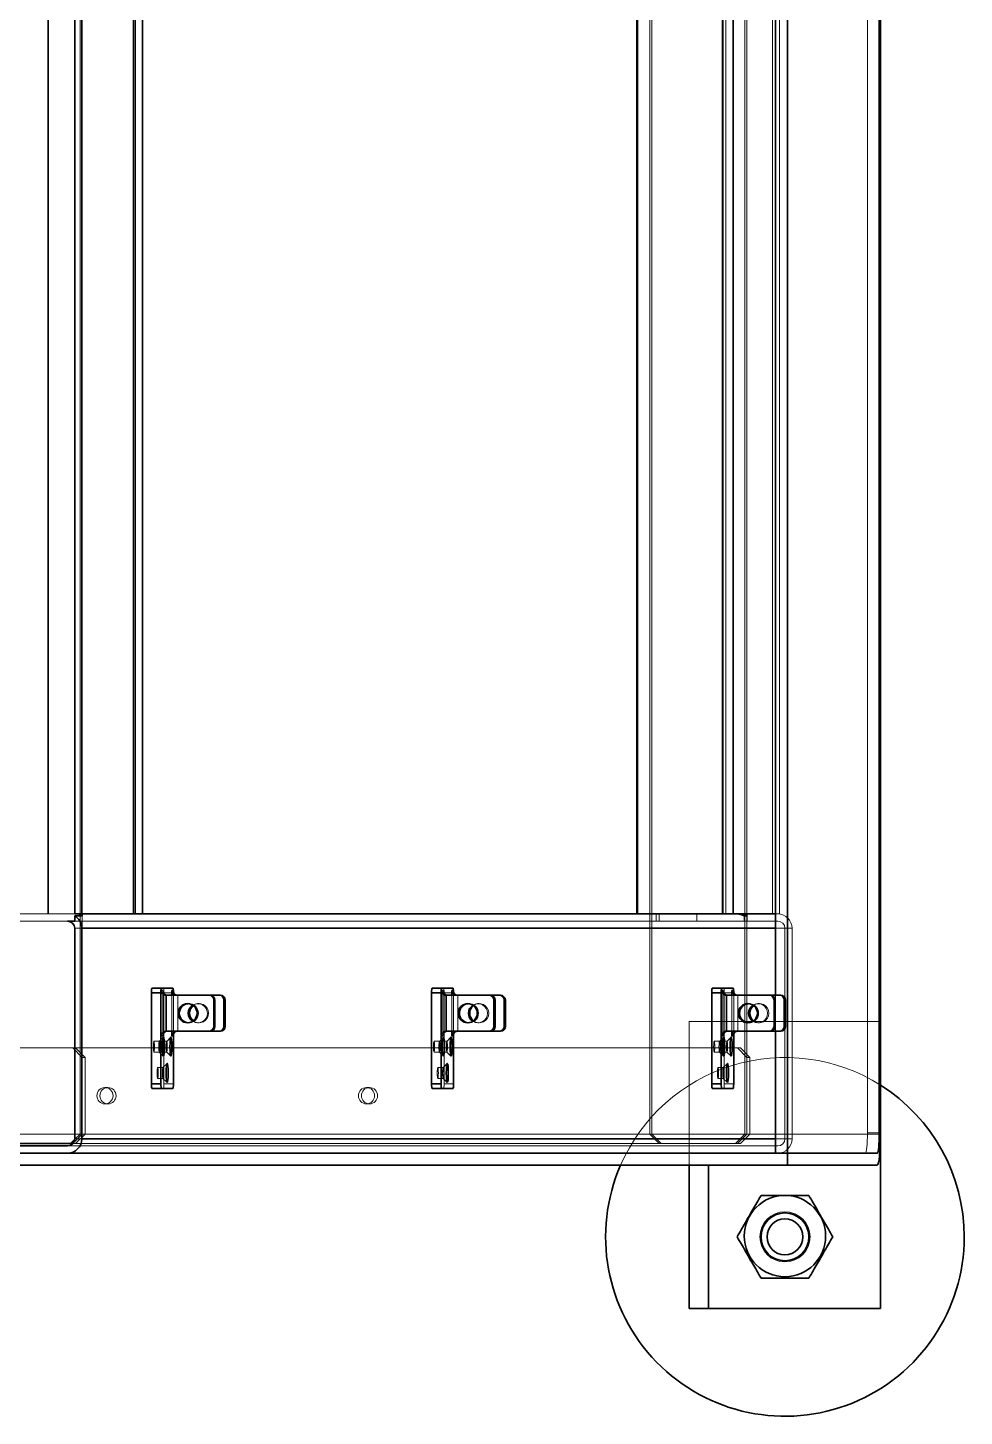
# Model space of a CAD drawing. Header units: millimetres. Extents: x 6115 to 12360, y 7255 to 12668.
# Drawn here: x 9788 to 10180, y 11507 to 12087 of the extents above; entities that cross this region are included whole.
import ezdxf

# ---------------------------------------------------------------- set-up
doc = ezdxf.new("R2010")
doc.units = ezdxf.units.MM
doc.layers.add('外形線', color=7, linetype='Continuous', lineweight=50)

msp = doc.modelspace()

# ---------------------------------------------------------------- linework, layer by layer
at = {"layer": '外形線', "linetype": 'Continuous', "lineweight": 35}
for p, q in [((10100.92, 11682.53), (10100.92, 12557.53)), ((10105.89, 12557.53), (10105.89, 11616.53)), ((10144.35, 11624.53), (10144.35, 12549.53)), ((10144.35, 12549.03), (10144.35, 11625.03)), ((10144.88, 12549.53), (10144.88, 11624.53)), ((9807.8, 11716.53), (9807.8, 12457.53)), ((9810.79, 11716.53), (9810.79, 12457.53)), ((9836.19, 11716.53), (9836.19, 12457.53)), ((9836.21, 11716.53), (9836.21, 12457.53)), ((10042.99, 12457.53), (10042.99, 11716.53)), ((10078.79, 12457.53), (10078.79, 11716.53)), ((10083.19, 12457.53), (10083.19, 11716.53)), ((9807.8, 11716.53), (9810.79, 11716.53)), ((9807.8, 11713.53), (9807.8, 11715.73)), ((9807.8, 11715.73), (9810.94, 11715.73)), ((9810.1, 11716.53), (9810.1, 11715.73)), ((9810.79, 11716.53), (9836.19, 11716.53)), ((9810.94, 11715.73), (9810.94, 11716.53)), ((9836.21, 11716.53), (9836.19, 11716.53)), ((10076.8, 11716.53), (9836.21, 11716.53)), ((10076.8, 11716.53), (10078.79, 11716.53)), ((10083.19, 11716.53), (10078.79, 11716.53)), ((10083.19, 11716.53), (10100.92, 11716.53)), ((10087.83, 11715.73), (10089.09, 11715.73)), ((10088.15, 11716.53), (10088.15, 11715.73)), ((10088.98, 11715.73), (10088.98, 11716.53)), ((9804.82, 11713.53), (9807.8, 11713.53)), ((9807.8, 11710.53), (9807.8, 11622.53)), ((9810.79, 11710.53), (10100.92, 11710.53)), ((9810.79, 11622.53), (9810.79, 11710.53)), ((9844.08, 11685.53), (9840.11, 11685.53)), ((9844.08, 11685.53), (9848.89, 11685.53)), ((9961.26, 11685.53), (9957.28, 11685.53)), ((9961.26, 11685.53), (9966.07, 11685.53)), ((10078.44, 11685.53), (10074.46, 11685.53)), ((10078.44, 11685.53), (10083.24, 11685.53)), ((9839.9, 11683.53), (9843.87, 11683.53)), ((9839.9, 11683.53), (9839.9, 11645.53)), ((9843.87, 11665.53), (9843.87, 11683.53)), ((9844.61, 11684.53), (9843.9, 11684.53)), ((9846.07, 11682.53), (9863.97, 11682.53)), ((9846.07, 11667.53), (9846.07, 11682.53)), ((9848.37, 11682.53), (9848.37, 11684.53)), ((9849.07, 11684.53), (9848.37, 11684.53)), ((9864.5, 11682.53), (9863.97, 11682.53)), ((9864.5, 11682.53), (9868.26, 11682.53)), ((9865.96, 11680.53), (9865.96, 11669.53)), ((9865.96, 11680.53), (9866.49, 11680.53)), ((9866.49, 11669.53), (9866.49, 11680.53)), ((9868.78, 11682.53), (9868.26, 11682.53)), ((9870.25, 11680.53), (9870.25, 11669.53)), ((9870.25, 11680.53), (9870.77, 11680.53)), ((9870.77, 11669.53), (9870.77, 11680.53)), ((9957.07, 11683.53), (9961.05, 11683.53)), ((9957.07, 11683.53), (9957.07, 11645.53)), ((9961.05, 11665.53), (9961.05, 11683.53)), ((9961.78, 11684.53), (9961.08, 11684.53)), ((9963.25, 11682.53), (9981.15, 11682.53)), ((9963.25, 11667.53), (9963.25, 11682.53)), ((9965.55, 11682.53), (9965.55, 11684.53)), ((9966.25, 11684.53), (9965.55, 11684.53)), ((9981.67, 11682.53), (9981.15, 11682.53)), ((9981.67, 11682.53), (9985.44, 11682.53)), ((9983.14, 11680.53), (9983.14, 11669.53)), ((9983.14, 11680.53), (9983.66, 11680.53)), ((9983.66, 11669.53), (9983.66, 11680.53)), ((9985.96, 11682.53), (9985.44, 11682.53)), ((9987.43, 11680.53), (9987.43, 11669.53)), ((9987.43, 11680.53), (9987.95, 11680.53)), ((9987.95, 11669.53), (9987.95, 11680.53)), ((10074.25, 11683.53), (10078.23, 11683.53)), ((10074.25, 11683.53), (10074.25, 11645.53)), ((10078.23, 11665.53), (10078.23, 11683.53)), ((10078.96, 11684.53), (10078.26, 11684.53)), ((10080.43, 11682.53), (10098.33, 11682.53)), ((10080.43, 11667.53), (10080.43, 11682.53)), ((10082.72, 11682.53), (10082.72, 11684.53)), ((10083.43, 11684.53), (10082.72, 11684.53)), ((10098.85, 11682.53), (10098.33, 11682.53)), ((10098.85, 11682.53), (10102.61, 11682.53)), ((10100.32, 11680.53), (10100.32, 11669.53)), ((10100.32, 11680.53), (10100.84, 11680.53)), ((10100.84, 11669.53), (10100.84, 11680.53)), ((10103.14, 11682.53), (10102.61, 11682.53)), ((10104.6, 11680.53), (10104.6, 11669.53)), ((10104.6, 11680.53), (10105.12, 11680.53)), ((10105.12, 11669.53), (10105.12, 11680.53)), ((9866.49, 11669.53), (9865.96, 11669.53)), ((9870.77, 11669.53), (9870.25, 11669.53)), ((9983.66, 11669.53), (9983.14, 11669.53)), ((9987.95, 11669.53), (9987.43, 11669.53)), ((10100.84, 11669.53), (10100.32, 11669.53)), ((10105.12, 11669.53), (10104.6, 11669.53)), ((10144.88, 11551.53), (10144.88, 11671.53)), ((9843.87, 11665.53), (9844.61, 11665.53)), ((9843.87, 11645.53), (9843.87, 11665.53)), ((9863.97, 11667.53), (9846.07, 11667.53)), ((9848.37, 11665.53), (9848.37, 11667.53)), ((9848.37, 11665.53), (9849.1, 11665.53)), ((9849.1, 11665.95), (9849.1, 11665.53)), ((9849.1, 11665.53), (9849.1, 11645.53)), ((9863.97, 11667.53), (9864.5, 11667.53)), ((9868.26, 11667.53), (9864.5, 11667.53)), ((9868.26, 11667.53), (9868.78, 11667.53)), ((9961.05, 11665.53), (9961.78, 11665.53)), ((9961.05, 11645.53), (9961.05, 11665.53)), ((9981.15, 11667.53), (9963.25, 11667.53)), ((9965.55, 11665.53), (9965.55, 11667.53)), ((9965.55, 11665.53), (9966.28, 11665.53)), ((9966.28, 11665.95), (9966.28, 11665.53)), ((9966.28, 11665.53), (9966.28, 11645.53)), ((9981.15, 11667.53), (9981.67, 11667.53)), ((9985.44, 11667.53), (9981.67, 11667.53)), ((9985.44, 11667.53), (9985.96, 11667.53)), ((10078.23, 11665.53), (10078.96, 11665.53)), ((10078.23, 11645.53), (10078.23, 11665.53)), ((10098.33, 11667.53), (10080.43, 11667.53)), ((10082.72, 11665.53), (10082.72, 11667.53)), ((10082.72, 11665.53), (10083.45, 11665.53)), ((10083.45, 11665.95), (10083.45, 11665.53)), ((10083.45, 11665.53), (10083.45, 11645.53)), ((10098.33, 11667.53), (10098.85, 11667.53)), ((10102.61, 11667.53), (10098.85, 11667.53)), ((10100.92, 11616.53), (10100.92, 11667.53)), ((10102.61, 11667.53), (10103.14, 11667.53)), ((9843.87, 11645.53), (9839.9, 11645.53)), ((9961.05, 11645.53), (9957.07, 11645.53)), ((10078.23, 11645.53), (10074.25, 11645.53)), ((9840.11, 11643.53), (9844.08, 11643.53)), ((9848.89, 11643.53), (9844.08, 11643.53)), ((9957.28, 11643.53), (9961.26, 11643.53)), ((9966.07, 11643.53), (9961.26, 11643.53)), ((10074.46, 11643.53), (10078.44, 11643.53)), ((10083.24, 11643.53), (10078.44, 11643.53)), ((9807.78, 11622.2), (9806.12, 11620.53)), ((10100.92, 11622.53), (9810.79, 11622.53)), ((10144.35, 11624.53), (10144.35, 11624.53)), ((9804.82, 11619.53), (9468.47, 11619.53)), ((9473.64, 11616.53), (9804.82, 11616.53)), ((9806.12, 11620.53), (9774.3, 11620.53)), ((9804.82, 11616.53), (10086, 11616.53)), ((9806.12, 11620.53), (9806.96, 11620.53)), ((9807.31, 11620.89), (9806.96, 11620.53)), ((9806.96, 11620.53), (9807.31, 11620.89)), ((9806.96, 11620.53), (9807.04, 11620.53)), ((10086, 11616.53), (10100.92, 11616.53)), ((10104.62, 11616.53), (10100.92, 11616.53)), ((10104.62, 11616.53), (10105.89, 11616.53)), ((10143.47, 11616.53), (10105.89, 11616.53)), ((10105.89, 11611.53), (10105.89, 11616.53)), ((10105.89, 11616.53), (10143.51, 11616.53)), ((10105.89, 11611.53), (9772.35, 11611.53)), ((10064.88, 11611.53), (10064.88, 11551.53)), ((10072.88, 11551.53), (10072.88, 11611.53)), ((10143.51, 11611.53), (10105.89, 11611.53)), ((10064.88, 11551.53), (10072.88, 11551.53)), ((10072.88, 11551.53), (10144.88, 11551.53))]:
    msp.add_line(p, q, dxfattribs=at).dxf.unprotected_set("ltscale", 0)
at = {"layer": '外形線', "linetype": 'Continuous', "lineweight": 18}
for p, q in [((10048.37, 11624.53), (10048.37, 12551.53)), ((10049.2, 12551.53), (10049.2, 11624.53)), ((10139.38, 11625.03), (10139.38, 12549.03)), ((9796.51, 11716.53), (9796.51, 12457.53)), ((9796.82, 11716.53), (9796.82, 12457.53)), ((9810.1, 12457.53), (9810.1, 11716.53)), ((9810.94, 11716.53), (9810.94, 12457.53)), ((9832.31, 11716.53), (9832.31, 12457.53)), ((9832.63, 11716.53), (9832.63, 12457.53)), ((9833.2, 11716.53), (9833.2, 12457.53)), ((9833.21, 11716.53), (9833.21, 12457.53)), ((10043.3, 12457.53), (10043.3, 11716.53)), ((10079.1, 12457.53), (10079.1, 11716.53)), ((10080.2, 12457.53), (10080.2, 11716.53)), ((10088.15, 12457.53), (10088.15, 11716.53)), ((10088.98, 11716.53), (10088.98, 12457.53)), ((10099.65, 12457.53), (10099.65, 11716.53)), ((10102.63, 12457.53), (10102.63, 11716.53)), ((9807.8, 11716.53), (9774.14, 11716.53)), ((9810.1, 11715.73), (9810.1, 11624.53)), ((9810.94, 11715.73), (9810.94, 11713.53)), ((9810.94, 11624.53), (9810.94, 11715.73)), ((10051.04, 11713.53), (10051.04, 11716.53)), ((10052.29, 11716.53), (10052.29, 11713.53)), ((10068.07, 11713.53), (10068.07, 11716.53)), ((10087.83, 11715.73), (10087.83, 11713.53)), ((10088.15, 11715.73), (10088.15, 11624.53)), ((10088.98, 11624.53), (10088.98, 11715.73)), ((10089.09, 11715.73), (10089.09, 11713.53)), ((10100.92, 11716.53), (10102.63, 11716.53)), ((9774.14, 11713.53), (9804.82, 11713.53)), ((9810.94, 11713.53), (9807.8, 11713.53)), ((9810.79, 11710.53), (9807.8, 11710.53)), ((9810.94, 11713.53), (10084.85, 11713.53)), ((10087.83, 11713.53), (10084.85, 11713.53)), ((10089.09, 11713.53), (10087.83, 11713.53)), ((10089.09, 11713.53), (10101.89, 11713.53)), ((10100.92, 11710.53), (10107.86, 11710.53)), ((10104.87, 11622.53), (10104.87, 11710.53)), ((10107.86, 11710.53), (10107.86, 11622.53)), ((9844.61, 11684.53), (9844.61, 11665.53)), ((9849.1, 11683.53), (9845.12, 11683.53)), ((9845.12, 11645.53), (9845.12, 11683.53)), ((9848.37, 11667.53), (9848.37, 11682.53)), ((9849.09, 11684.32), (9849.09, 11665.74)), ((9849.1, 11683.53), (9849.1, 11665.95)), ((9850.88, 11682.53), (9850.88, 11667.53)), ((9961.78, 11684.53), (9961.78, 11665.53)), ((9966.28, 11683.53), (9962.3, 11683.53)), ((9962.3, 11645.53), (9962.3, 11683.53)), ((9965.55, 11667.53), (9965.55, 11682.53)), ((9966.27, 11684.32), (9966.27, 11665.74)), ((9966.28, 11683.53), (9966.28, 11665.95)), ((9968.06, 11682.53), (9968.06, 11667.53)), ((10078.96, 11684.53), (10078.96, 11665.53)), ((10083.45, 11683.53), (10079.48, 11683.53)), ((10079.48, 11645.53), (10079.48, 11683.53)), ((10082.72, 11667.53), (10082.72, 11682.53)), ((10083.44, 11684.32), (10083.44, 11665.74)), ((10083.45, 11683.53), (10083.45, 11665.95)), ((10085.23, 11682.53), (10085.23, 11667.53)), ((10100.92, 11667.53), (10100.92, 11682.53)), ((9855.02, 11679.03), (9855.55, 11679.03)), ((9859.31, 11679.03), (9859.83, 11679.03)), ((9972.2, 11679.03), (9972.72, 11679.03)), ((9976.49, 11679.03), (9977.01, 11679.03)), ((10089.38, 11679.03), (10089.9, 11679.03)), ((10093.66, 11679.03), (10094.18, 11679.03)), ((9855.02, 11671.03), (9855.55, 11671.03)), ((9859.31, 11671.03), (9859.83, 11671.03)), ((9972.2, 11671.03), (9972.72, 11671.03)), ((9976.49, 11671.03), (9977.01, 11671.03)), ((10144.88, 11671.53), (10064.88, 11671.53)), ((10064.88, 11611.53), (10064.88, 11671.53)), ((10089.38, 11671.03), (10089.9, 11671.03)), ((10093.66, 11671.03), (10094.18, 11671.03)), ((9840.94, 11663.28), (9843.18, 11663.28)), ((9843.15, 11663.27), (9844.88, 11665.01)), ((9844.08, 11663.28), (9846.32, 11663.28)), ((9846.29, 11663.27), (9848.01, 11665.01)), ((9958.12, 11663.28), (9960.36, 11663.28)), ((9960.33, 11663.27), (9962.05, 11665.01)), ((9961.25, 11663.28), (9963.49, 11663.28)), ((9963.47, 11663.27), (9965.19, 11665.01)), ((10075.29, 11663.28), (10077.53, 11663.28)), ((10077.51, 11663.27), (10079.23, 11665.01)), ((10078.43, 11663.28), (10080.67, 11663.28)), ((10080.64, 11663.27), (10082.36, 11665.01)), ((9770.32, 11660.53), (9806.96, 11660.53)), ((9808.21, 11660.53), (9806.96, 11660.53)), ((9806.96, 11660.53), (9810.94, 11656.53)), ((9812.19, 11656.53), (9808.21, 11660.53)), ((9808.21, 11660.53), (10085.01, 11660.53)), ((9810.94, 11656.53), (9810.94, 11624.53)), ((9810.94, 11656.53), (9812.19, 11656.53)), ((9812.19, 11624.53), (9812.19, 11656.53)), ((9840.94, 11658.78), (9843.18, 11658.78)), ((9843.15, 11658.8), (9844.88, 11657.06)), ((9844.08, 11658.78), (9846.32, 11658.78)), ((9846.29, 11658.8), (9848.01, 11657.06)), ((9958.12, 11658.78), (9960.36, 11658.78)), ((9960.33, 11658.8), (9962.05, 11657.06)), ((9961.25, 11658.78), (9963.49, 11658.78)), ((9963.47, 11658.8), (9965.19, 11657.06)), ((10075.29, 11658.78), (10077.53, 11658.78)), ((10077.51, 11658.8), (10079.23, 11657.06)), ((10078.43, 11658.78), (10080.67, 11658.78)), ((10080.64, 11658.8), (10082.36, 11657.06)), ((10085.01, 11660.53), (10088.98, 11656.53)), ((10086.26, 11660.53), (10085.01, 11660.53)), ((10090.24, 11656.53), (10086.26, 11660.53)), ((10088.98, 11656.53), (10088.98, 11624.53)), ((10088.98, 11656.53), (10090.24, 11656.53)), ((10090.24, 11624.53), (10090.24, 11656.53)), ((9842.51, 11652.28), (9844.75, 11652.28)), ((9844.72, 11652.27), (9846.44, 11654.01)), ((9959.69, 11652.28), (9961.92, 11652.28)), ((9961.9, 11652.27), (9963.62, 11654.01)), ((10076.86, 11652.28), (10079.1, 11652.28)), ((10079.08, 11652.27), (10080.8, 11654.01)), ((9842.51, 11647.78), (9844.75, 11647.78)), ((9844.72, 11647.8), (9846.44, 11646.06)), ((9845.12, 11645.53), (9849.1, 11645.53)), ((9959.69, 11647.78), (9961.92, 11647.78)), ((9961.9, 11647.8), (9963.62, 11646.06)), ((9962.3, 11645.53), (9966.28, 11645.53)), ((10076.86, 11647.78), (10079.1, 11647.78)), ((10079.08, 11647.8), (10080.8, 11646.06)), ((10079.48, 11645.53), (10083.45, 11645.53)), ((9821.72, 11643.93), (9820.46, 11643.93)), ((9931.11, 11643.93), (9929.86, 11643.93)), ((9821.72, 11637.13), (9820.46, 11637.13)), ((9931.11, 11637.13), (9929.86, 11637.13)), ((9771.16, 11624.53), (9810.1, 11624.53)), ((9810.94, 11624.53), (9807.31, 11620.89)), ((9807.31, 11620.89), (9810.94, 11624.53)), ((9810.1, 11624.53), (9807.78, 11622.2)), ((9807.8, 11622.53), (9810.79, 11622.53)), ((9808.21, 11620.53), (9812.19, 11624.53)), ((9810.94, 11624.53), (9810.1, 11624.53)), ((9812.19, 11624.53), (9810.94, 11624.53)), ((9812.19, 11624.53), (10048.37, 11624.53)), ((10048.37, 11624.53), (10049.2, 11624.53)), ((10052.34, 11620.53), (10048.37, 11624.53)), ((10049.2, 11624.53), (10088.15, 11624.53)), ((10049.2, 11624.53), (10053.18, 11620.53)), ((10088.15, 11624.53), (10084.17, 11620.53)), ((10085.01, 11620.53), (10088.98, 11624.53)), ((10088.98, 11624.53), (10085.01, 11620.53)), ((10086.26, 11620.53), (10090.24, 11624.53)), ((10088.98, 11624.53), (10088.15, 11624.53)), ((10090.24, 11624.53), (10088.98, 11624.53)), ((10090.24, 11624.53), (10144.35, 11624.53)), ((10107.86, 11622.53), (10100.92, 11622.53)), ((10139.38, 11625.03), (10144.35, 11625.03)), ((10144.88, 11624.53), (10144.35, 11624.53)), ((10101.89, 11619.53), (9804.82, 11619.53)), ((9807.04, 11620.53), (9808.21, 11620.53)), ((10052.34, 11620.53), (9808.21, 11620.53)), ((10084.17, 11620.53), (10052.34, 11620.53)), ((10084.17, 11620.53), (10085.01, 11620.53)), ((10085.01, 11620.53), (10086.26, 11620.53))]:
    msp.add_line(p, q, dxfattribs=at).dxf.unprotected_set("ltscale", 0)
at = {"layer": '外形線', "linetype": 'Continuous', "lineweight": 35}
for points in [[(9843.87, 11683.53), (9843.87, 11683.57), (9843.87, 11683.6), (9843.87, 11683.64), (9843.88, 11683.67), (9843.88, 11683.71), (9843.88, 11683.74), (9843.88, 11683.77), (9843.88, 11683.81), (9843.88, 11683.84), (9843.88, 11683.88), (9843.88, 11683.91), (9843.88, 11683.95), (9843.88, 11683.98), (9843.88, 11684.02), (9843.88, 11684.05), (9843.88, 11684.09), (9843.89, 11684.12), (9843.89, 11684.16), (9843.89, 11684.19), (9843.89, 11684.22), (9843.89, 11684.26), (9843.9, 11684.29), (9843.9, 11684.32), (9843.9, 11684.36)], [(9843.9, 11684.36), (9843.9, 11684.36), (9843.9, 11684.37), (9843.9, 11684.38), (9843.9, 11684.39), (9843.9, 11684.39), (9843.9, 11684.4), (9843.9, 11684.41), (9843.9, 11684.42), (9843.9, 11684.42), (9843.9, 11684.43), (9843.9, 11684.44), (9843.9, 11684.45), (9843.9, 11684.45), (9843.9, 11684.46), (9843.9, 11684.47), (9843.9, 11684.48), (9843.9, 11684.48), (9843.9, 11684.49), (9843.9, 11684.5), (9843.9, 11684.51), (9843.9, 11684.51), (9843.9, 11684.52), (9843.9, 11684.53), (9843.9, 11684.53)], [(9846.07, 11682.53), (9845.93, 11682.54), (9845.78, 11682.55), (9845.64, 11682.58), (9845.49, 11682.62), (9845.36, 11682.66), (9845.23, 11682.72), (9845.1, 11682.78), (9844.98, 11682.84), (9844.86, 11682.91), (9844.76, 11682.99), (9844.66, 11683.07), (9844.56, 11683.16), (9844.47, 11683.25), (9844.39, 11683.34), (9844.32, 11683.44), (9844.25, 11683.53), (9844.18, 11683.63), (9844.12, 11683.73), (9844.07, 11683.83), (9844.03, 11683.94), (9843.99, 11684.04), (9843.95, 11684.15), (9843.92, 11684.25), (9843.9, 11684.36)], [(9849.07, 11684.53), (9849.07, 11684.53), (9849.07, 11684.52), (9849.07, 11684.51), (9849.07, 11684.51), (9849.08, 11684.5), (9849.08, 11684.49), (9849.08, 11684.48), (9849.08, 11684.48), (9849.08, 11684.47), (9849.08, 11684.46), (9849.08, 11684.45), (9849.08, 11684.45), (9849.08, 11684.44), (9849.08, 11684.43), (9849.08, 11684.42), (9849.08, 11684.42), (9849.08, 11684.41), (9849.08, 11684.4), (9849.09, 11684.39), (9849.09, 11684.39), (9849.09, 11684.38), (9849.09, 11684.37), (9849.09, 11684.36), (9849.09, 11684.36)], [(9850.88, 11682.53), (9850.74, 11682.54), (9850.59, 11682.55), (9850.45, 11682.58), (9850.32, 11682.62), (9850.19, 11682.66), (9850.07, 11682.72), (9849.96, 11682.78), (9849.85, 11682.84), (9849.75, 11682.91), (9849.66, 11682.99), (9849.58, 11683.07), (9849.5, 11683.16), (9849.43, 11683.25), (9849.37, 11683.34), (9849.31, 11683.44), (9849.26, 11683.53), (9849.22, 11683.63), (9849.18, 11683.73), (9849.15, 11683.83), (9849.13, 11683.94), (9849.11, 11684.04), (9849.1, 11684.15), (9849.09, 11684.25), (9849.09, 11684.36)], [(9849.09, 11684.36), (9849.09, 11684.35), (9849.09, 11684.35), (9849.09, 11684.34), (9849.09, 11684.34), (9849.09, 11684.33), (9849.09, 11684.33), (9849.09, 11684.32), (9849.09, 11684.32), (9849.09, 11684.32), (9849.09, 11684.31), (9849.09, 11684.31), (9849.09, 11684.3), (9849.09, 11684.3), (9849.09, 11684.29), (9849.09, 11684.29), (9849.09, 11684.28), (9849.09, 11684.28), (9849.09, 11684.28), (9849.09, 11684.27), (9849.09, 11684.27), (9849.09, 11684.26), (9849.09, 11684.26), (9849.09, 11684.25), (9849.09, 11684.25)], [(9961.05, 11683.53), (9961.05, 11683.57), (9961.05, 11683.6), (9961.05, 11683.64), (9961.05, 11683.67), (9961.05, 11683.71), (9961.05, 11683.74), (9961.05, 11683.77), (9961.05, 11683.81), (9961.05, 11683.84), (9961.05, 11683.88), (9961.05, 11683.91), (9961.06, 11683.95), (9961.06, 11683.98), (9961.06, 11684.02), (9961.06, 11684.05), (9961.06, 11684.09), (9961.06, 11684.12), (9961.06, 11684.16), (9961.07, 11684.19), (9961.07, 11684.22), (9961.07, 11684.26), (9961.07, 11684.29), (9961.07, 11684.32), (9961.08, 11684.36)], [(9961.08, 11684.36), (9961.08, 11684.36), (9961.08, 11684.37), (9961.08, 11684.38), (9961.08, 11684.39), (9961.08, 11684.39), (9961.08, 11684.4), (9961.08, 11684.41), (9961.08, 11684.42), (9961.08, 11684.42), (9961.08, 11684.43), (9961.08, 11684.44), (9961.08, 11684.45), (9961.08, 11684.45), (9961.08, 11684.46), (9961.08, 11684.47), (9961.08, 11684.48), (9961.08, 11684.48), (9961.08, 11684.49), (9961.08, 11684.5), (9961.08, 11684.51), (9961.08, 11684.51), (9961.08, 11684.52), (9961.08, 11684.53), (9961.08, 11684.53)], [(9963.25, 11682.53), (9963.1, 11682.54), (9962.96, 11682.55), (9962.81, 11682.58), (9962.67, 11682.62), (9962.53, 11682.66), (9962.4, 11682.72), (9962.28, 11682.78), (9962.16, 11682.84), (9962.04, 11682.91), (9961.93, 11682.99), (9961.83, 11683.07), (9961.74, 11683.16), (9961.65, 11683.25), (9961.57, 11683.34), (9961.49, 11683.44), (9961.42, 11683.53), (9961.36, 11683.63), (9961.3, 11683.73), (9961.25, 11683.83), (9961.2, 11683.94), (9961.16, 11684.04), (9961.13, 11684.15), (9961.1, 11684.25), (9961.08, 11684.36)], [(9966.25, 11684.53), (9966.25, 11684.53), (9966.25, 11684.52), (9966.25, 11684.51), (9966.25, 11684.51), (9966.25, 11684.5), (9966.25, 11684.49), (9966.25, 11684.48), (9966.25, 11684.48), (9966.25, 11684.47), (9966.25, 11684.46), (9966.26, 11684.45), (9966.26, 11684.45), (9966.26, 11684.44), (9966.26, 11684.43), (9966.26, 11684.42), (9966.26, 11684.42), (9966.26, 11684.41), (9966.26, 11684.4), (9966.26, 11684.39), (9966.26, 11684.39), (9966.26, 11684.38), (9966.26, 11684.37), (9966.27, 11684.36), (9966.27, 11684.36)], [(9968.06, 11682.53), (9967.91, 11682.54), (9967.77, 11682.55), (9967.63, 11682.58), (9967.5, 11682.62), (9967.37, 11682.66), (9967.25, 11682.72), (9967.13, 11682.78), (9967.03, 11682.84), (9966.93, 11682.91), (9966.84, 11682.99), (9966.75, 11683.07), (9966.68, 11683.16), (9966.61, 11683.25), (9966.54, 11683.34), (9966.49, 11683.44), (9966.44, 11683.53), (9966.4, 11683.63), (9966.36, 11683.73), (9966.33, 11683.83), (9966.31, 11683.94), (9966.29, 11684.04), (9966.27, 11684.15), (9966.27, 11684.25), (9966.27, 11684.36)], [(9966.27, 11684.36), (9966.27, 11684.35), (9966.27, 11684.35), (9966.27, 11684.34), (9966.27, 11684.34), (9966.27, 11684.33), (9966.27, 11684.33), (9966.27, 11684.32), (9966.27, 11684.32), (9966.27, 11684.32), (9966.27, 11684.31), (9966.27, 11684.31), (9966.27, 11684.3), (9966.27, 11684.3), (9966.27, 11684.29), (9966.27, 11684.29), (9966.27, 11684.28), (9966.27, 11684.28), (9966.27, 11684.28), (9966.27, 11684.27), (9966.27, 11684.27), (9966.27, 11684.26), (9966.27, 11684.26), (9966.27, 11684.25), (9966.27, 11684.25)], [(10078.23, 11683.53), (10078.23, 11683.57), (10078.23, 11683.6), (10078.23, 11683.64), (10078.23, 11683.67), (10078.23, 11683.71), (10078.23, 11683.74), (10078.23, 11683.77), (10078.23, 11683.81), (10078.23, 11683.84), (10078.23, 11683.88), (10078.23, 11683.91), (10078.23, 11683.95), (10078.23, 11683.98), (10078.23, 11684.02), (10078.24, 11684.05), (10078.24, 11684.09), (10078.24, 11684.12), (10078.24, 11684.16), (10078.24, 11684.19), (10078.24, 11684.22), (10078.25, 11684.26), (10078.25, 11684.29), (10078.25, 11684.32), (10078.25, 11684.36)], [(10078.25, 11684.36), (10078.25, 11684.36), (10078.25, 11684.37), (10078.25, 11684.38), (10078.25, 11684.39), (10078.25, 11684.39), (10078.25, 11684.4), (10078.25, 11684.41), (10078.25, 11684.42), (10078.25, 11684.42), (10078.25, 11684.43), (10078.25, 11684.44), (10078.25, 11684.45), (10078.25, 11684.45), (10078.25, 11684.46), (10078.25, 11684.47), (10078.25, 11684.48), (10078.25, 11684.48), (10078.25, 11684.49), (10078.25, 11684.5), (10078.25, 11684.51), (10078.25, 11684.51), (10078.25, 11684.52), (10078.26, 11684.53), (10078.26, 11684.53)], [(10080.43, 11682.53), (10080.28, 11682.54), (10080.13, 11682.55), (10079.99, 11682.58), (10079.85, 11682.62), (10079.71, 11682.66), (10079.58, 11682.72), (10079.45, 11682.78), (10079.33, 11682.84), (10079.22, 11682.91), (10079.11, 11682.99), (10079.01, 11683.07), (10078.91, 11683.16), (10078.83, 11683.25), (10078.74, 11683.34), (10078.67, 11683.44), (10078.6, 11683.53), (10078.53, 11683.63), (10078.48, 11683.73), (10078.43, 11683.83), (10078.38, 11683.94), (10078.34, 11684.04), (10078.31, 11684.15), (10078.28, 11684.25), (10078.25, 11684.36)], [(10083.43, 11684.53), (10083.43, 11684.53), (10083.43, 11684.52), (10083.43, 11684.51), (10083.43, 11684.51), (10083.43, 11684.5), (10083.43, 11684.49), (10083.43, 11684.48), (10083.43, 11684.48), (10083.43, 11684.47), (10083.43, 11684.46), (10083.43, 11684.45), (10083.43, 11684.45), (10083.43, 11684.44), (10083.43, 11684.43), (10083.43, 11684.42), (10083.44, 11684.42), (10083.44, 11684.41), (10083.44, 11684.4), (10083.44, 11684.39), (10083.44, 11684.39), (10083.44, 11684.38), (10083.44, 11684.37), (10083.44, 11684.36), (10083.44, 11684.36)], [(10085.23, 11682.53), (10085.09, 11682.54), (10084.95, 11682.55), (10084.81, 11682.58), (10084.67, 11682.62), (10084.55, 11682.66), (10084.42, 11682.72), (10084.31, 11682.78), (10084.2, 11682.84), (10084.11, 11682.91), (10084.01, 11682.99), (10083.93, 11683.07), (10083.85, 11683.16), (10083.78, 11683.25), (10083.72, 11683.34), (10083.67, 11683.44), (10083.62, 11683.53), (10083.57, 11683.63), (10083.54, 11683.73), (10083.51, 11683.83), (10083.48, 11683.94), (10083.46, 11684.04), (10083.45, 11684.15), (10083.44, 11684.25), (10083.44, 11684.36)], [(10083.44, 11684.36), (10083.44, 11684.35), (10083.44, 11684.35), (10083.44, 11684.34), (10083.44, 11684.34), (10083.44, 11684.33), (10083.44, 11684.33), (10083.44, 11684.32), (10083.44, 11684.32), (10083.44, 11684.32), (10083.44, 11684.31), (10083.44, 11684.31), (10083.44, 11684.3), (10083.44, 11684.3), (10083.44, 11684.29), (10083.44, 11684.29), (10083.44, 11684.28), (10083.44, 11684.28), (10083.44, 11684.28), (10083.44, 11684.27), (10083.44, 11684.27), (10083.44, 11684.26), (10083.44, 11684.26), (10083.44, 11684.25), (10083.44, 11684.25)], [(9843.87, 11665.53), (9843.89, 11665.65), (9843.91, 11665.76), (9843.94, 11665.87), (9843.97, 11665.98), (9844.01, 11666.1), (9844.06, 11666.21), (9844.11, 11666.32), (9844.18, 11666.42), (9844.24, 11666.53), (9844.32, 11666.63), (9844.4, 11666.73), (9844.49, 11666.83), (9844.58, 11666.93), (9844.69, 11667.02), (9844.8, 11667.1), (9844.91, 11667.18), (9845.04, 11667.26), (9845.17, 11667.33), (9845.31, 11667.39), (9845.46, 11667.44), (9845.61, 11667.48), (9845.76, 11667.51), (9845.92, 11667.53), (9846.07, 11667.53)], [(9849.1, 11665.53), (9849.09, 11665.65), (9849.09, 11665.76), (9849.09, 11665.87), (9849.11, 11665.98), (9849.12, 11666.1), (9849.15, 11666.21), (9849.18, 11666.32), (9849.22, 11666.42), (9849.26, 11666.53), (9849.31, 11666.63), (9849.37, 11666.73), (9849.44, 11666.83), (9849.52, 11666.93), (9849.6, 11667.02), (9849.69, 11667.1), (9849.8, 11667.18), (9849.91, 11667.26), (9850.02, 11667.33), (9850.15, 11667.39), (9850.28, 11667.44), (9850.43, 11667.48), (9850.57, 11667.51), (9850.73, 11667.53), (9850.88, 11667.53)], [(9961.05, 11665.53), (9961.07, 11665.65), (9961.09, 11665.76), (9961.12, 11665.87), (9961.15, 11665.98), (9961.19, 11666.1), (9961.24, 11666.21), (9961.29, 11666.32), (9961.35, 11666.42), (9961.42, 11666.53), (9961.49, 11666.63), (9961.57, 11666.73), (9961.66, 11666.83), (9961.76, 11666.93), (9961.86, 11667.02), (9961.97, 11667.1), (9962.09, 11667.18), (9962.22, 11667.26), (9962.35, 11667.33), (9962.49, 11667.39), (9962.63, 11667.44), (9962.78, 11667.48), (9962.94, 11667.51), (9963.09, 11667.53), (9963.25, 11667.53)], [(9966.28, 11665.53), (9966.27, 11665.65), (9966.27, 11665.76), (9966.27, 11665.87), (9966.28, 11665.98), (9966.3, 11666.1), (9966.32, 11666.21), (9966.35, 11666.32), (9966.39, 11666.42), (9966.44, 11666.53), (9966.49, 11666.63), (9966.55, 11666.73), (9966.62, 11666.83), (9966.69, 11666.93), (9966.78, 11667.02), (9966.87, 11667.1), (9966.97, 11667.18), (9967.08, 11667.26), (9967.2, 11667.33), (9967.33, 11667.39), (9967.46, 11667.44), (9967.6, 11667.48), (9967.75, 11667.51), (9967.9, 11667.53), (9968.06, 11667.53)], [(10078.23, 11665.53), (10078.24, 11665.65), (10078.26, 11665.76), (10078.29, 11665.87), (10078.33, 11665.98), (10078.37, 11666.1), (10078.41, 11666.21), (10078.47, 11666.32), (10078.53, 11666.42), (10078.6, 11666.53), (10078.67, 11666.63), (10078.75, 11666.73), (10078.84, 11666.83), (10078.93, 11666.93), (10079.04, 11667.02), (10079.15, 11667.1), (10079.27, 11667.18), (10079.39, 11667.26), (10079.52, 11667.33), (10079.66, 11667.39), (10079.81, 11667.44), (10079.96, 11667.48), (10080.11, 11667.51), (10080.27, 11667.53), (10080.43, 11667.53)], [(10083.45, 11665.53), (10083.45, 11665.65), (10083.44, 11665.76), (10083.45, 11665.87), (10083.46, 11665.98), (10083.48, 11666.1), (10083.5, 11666.21), (10083.53, 11666.32), (10083.57, 11666.42), (10083.61, 11666.53), (10083.67, 11666.63), (10083.73, 11666.73), (10083.79, 11666.83), (10083.87, 11666.93), (10083.95, 11667.02), (10084.05, 11667.1), (10084.15, 11667.18), (10084.26, 11667.26), (10084.38, 11667.33), (10084.5, 11667.39), (10084.64, 11667.44), (10084.78, 11667.48), (10084.93, 11667.51), (10085.08, 11667.53), (10085.23, 11667.53)], [(10084.88, 11581.53), (10085.36, 11582.36), (10085.82, 11583.16), (10086.27, 11583.94), (10086.7, 11584.69), (10087.13, 11585.42), (10087.54, 11586.14), (10087.95, 11586.85), (10088.35, 11587.54), (10088.74, 11588.22), (10089.13, 11588.9), (10089.52, 11589.57), (10089.91, 11590.24), (10090.29, 11590.91), (10090.68, 11591.58), (10091.07, 11592.26), (10091.46, 11592.93), (10091.86, 11593.62), (10092.26, 11594.32), (10092.67, 11595.03), (10093.09, 11595.75), (10093.52, 11596.5), (10093.96, 11597.26), (10094.41, 11598.04), (10094.88, 11598.85)], [(10094.88, 11598.85), (10095.31, 11598.85), (10095.74, 11598.85), (10096.17, 11598.85), (10096.6, 11598.85), (10097.02, 11598.85), (10097.44, 11598.85), (10097.85, 11598.85), (10098.27, 11598.85), (10098.68, 11598.85), (10099.09, 11598.85), (10099.5, 11598.85), (10099.91, 11598.85), (10100.32, 11598.85), (10100.73, 11598.85), (10101.14, 11598.85), (10101.55, 11598.85), (10101.96, 11598.85), (10102.37, 11598.85), (10102.78, 11598.85), (10103.2, 11598.85), (10103.61, 11598.85), (10104.03, 11598.85), (10104.45, 11598.85), (10104.88, 11598.85)], [(10104.88, 11598.85), (10105.31, 11598.85), (10105.73, 11598.85), (10106.15, 11598.85), (10106.56, 11598.85), (10106.98, 11598.85), (10107.39, 11598.85), (10107.8, 11598.85), (10108.21, 11598.85), (10108.62, 11598.85), (10109.03, 11598.85), (10109.44, 11598.85), (10109.85, 11598.85), (10110.26, 11598.85), (10110.67, 11598.85), (10111.08, 11598.85), (10111.49, 11598.85), (10111.91, 11598.85), (10112.32, 11598.85), (10112.74, 11598.85), (10113.16, 11598.85), (10113.59, 11598.85), (10114.01, 11598.85), (10114.45, 11598.85), (10114.88, 11598.85)], [(10114.88, 11598.85), (10115.35, 11598.04), (10115.8, 11597.26), (10116.24, 11596.5), (10116.67, 11595.75), (10117.09, 11595.03), (10117.5, 11594.32), (10117.9, 11593.62), (10118.3, 11592.93), (10118.69, 11592.26), (10119.08, 11591.58), (10119.47, 11590.91), (10119.85, 11590.24), (10120.24, 11589.57), (10120.63, 11588.9), (10121.02, 11588.22), (10121.41, 11587.54), (10121.81, 11586.85), (10122.22, 11586.14), (10122.63, 11585.42), (10123.06, 11584.69), (10123.49, 11583.94), (10123.94, 11583.16), (10124.4, 11582.36), (10124.88, 11581.53)], [(10094.88, 11564.21), (10094.4, 11565.04), (10093.94, 11565.84), (10093.5, 11566.61), (10093.06, 11567.36), (10092.64, 11568.09), (10092.22, 11568.81), (10091.82, 11569.52), (10091.42, 11570.21), (10091.02, 11570.9), (10090.63, 11571.57), (10090.24, 11572.25), (10089.85, 11572.92), (10089.47, 11573.59), (10089.08, 11574.26), (10088.69, 11574.94), (10088.29, 11575.62), (10087.9, 11576.31), (10087.49, 11577.01), (10087.08, 11577.72), (10086.67, 11578.44), (10086.24, 11579.18), (10085.8, 11579.94), (10085.35, 11580.72), (10084.88, 11581.53)], [(10124.88, 11581.53), (10124.41, 11580.72), (10123.96, 11579.94), (10123.52, 11579.18), (10123.09, 11578.44), (10122.68, 11577.72), (10122.27, 11577.01), (10121.86, 11576.31), (10121.46, 11575.62), (10121.07, 11574.94), (10120.68, 11574.26), (10120.29, 11573.59), (10119.91, 11572.92), (10119.52, 11572.25), (10119.13, 11571.57), (10118.74, 11570.9), (10118.34, 11570.21), (10117.94, 11569.52), (10117.53, 11568.81), (10117.12, 11568.09), (10116.7, 11567.36), (10116.26, 11566.61), (10115.82, 11565.84), (10115.36, 11565.04), (10114.88, 11564.21)], [(10114.88, 11564.21), (10113.94, 11564.21), (10113.03, 11564.21), (10112.14, 11564.21), (10111.28, 11564.21), (10110.44, 11564.21), (10109.61, 11564.21), (10108.8, 11564.21), (10108.01, 11564.21), (10107.22, 11564.21), (10106.43, 11564.21), (10105.66, 11564.21), (10104.88, 11564.21), (10104.1, 11564.21), (10103.33, 11564.21), (10102.54, 11564.21), (10101.75, 11564.21), (10100.96, 11564.21), (10100.14, 11564.21), (10099.32, 11564.21), (10098.48, 11564.21), (10097.62, 11564.21), (10096.73, 11564.21), (10095.82, 11564.21), (10094.88, 11564.21)]]:
    msp.add_lwpolyline(points, dxfattribs=at).dxf.unprotected_set("ltscale", 0)
at = {"layer": '外形線', "linetype": 'Continuous', "lineweight": 18}
for points in [[(9849.09, 11684.25), (9849.09, 11684.22), (9849.09, 11684.19), (9849.09, 11684.16), (9849.09, 11684.13), (9849.09, 11684.1), (9849.09, 11684.07), (9849.09, 11684.04), (9849.1, 11684.01), (9849.1, 11683.98), (9849.1, 11683.95), (9849.1, 11683.92), (9849.1, 11683.89), (9849.1, 11683.86), (9849.1, 11683.83), (9849.1, 11683.8), (9849.1, 11683.77), (9849.1, 11683.74), (9849.1, 11683.71), (9849.1, 11683.68), (9849.1, 11683.65), (9849.1, 11683.62), (9849.1, 11683.59), (9849.1, 11683.56), (9849.1, 11683.53)], [(9966.27, 11684.25), (9966.27, 11684.22), (9966.27, 11684.19), (9966.27, 11684.16), (9966.27, 11684.13), (9966.27, 11684.1), (9966.27, 11684.07), (9966.27, 11684.04), (9966.27, 11684.01), (9966.27, 11683.98), (9966.27, 11683.95), (9966.27, 11683.92), (9966.27, 11683.89), (9966.27, 11683.86), (9966.27, 11683.83), (9966.28, 11683.8), (9966.28, 11683.77), (9966.28, 11683.74), (9966.28, 11683.71), (9966.28, 11683.68), (9966.28, 11683.65), (9966.28, 11683.62), (9966.28, 11683.59), (9966.28, 11683.56), (9966.28, 11683.53)], [(10083.44, 11684.25), (10083.44, 11684.22), (10083.45, 11684.19), (10083.45, 11684.16), (10083.45, 11684.13), (10083.45, 11684.1), (10083.45, 11684.07), (10083.45, 11684.04), (10083.45, 11684.01), (10083.45, 11683.98), (10083.45, 11683.95), (10083.45, 11683.92), (10083.45, 11683.89), (10083.45, 11683.86), (10083.45, 11683.83), (10083.45, 11683.8), (10083.45, 11683.77), (10083.45, 11683.74), (10083.45, 11683.71), (10083.45, 11683.68), (10083.45, 11683.65), (10083.45, 11683.62), (10083.45, 11683.59), (10083.45, 11683.56), (10083.45, 11683.53)]]:
    msp.add_lwpolyline(points, dxfattribs=at).dxf.unprotected_set("ltscale", 0)
at = {"layer": '外形線', "linetype": 'Continuous', "lineweight": 35}
for centre, radius in [((10104.88, 11581.85), 17), ((10104.88, 11581.53), 10), ((10104.88, 11581.53), 7.5)]:
    msp.add_circle(centre, radius, dxfattribs=at).dxf.unprotected_set("ltscale", 0)
at = {"layer": '外形線', "linetype": 'Continuous', "lineweight": 18}
msp.add_circle((10104.88, 11581.53), 10.5, dxfattribs=at).dxf.unprotected_set("ltscale", 0)
msp.add_arc((10104.88, 11581.53), 75, 57.76905, 156.42182, dxfattribs=at).dxf.unprotected_set("ltscale", 0)
at = {"layer": '外形線', "linetype": 'Continuous', "lineweight": 35}
for start, end in [(0, 57.76905), (156.42182, 0)]:
    msp.add_arc((10104.88, 11581.53), 75, start, end, dxfattribs=at).dxf.unprotected_set("ltscale", 0)
for centre, major_axis, ratio, start_param, end_param in [((9804.82, 11710.53), (0, 6), 0.994522, 4.712389, 5.759587), ((10084.85, 11710.53), (0, 6), 0.994522, 5.759587, 6.283185), ((10086.1, 11710.53), (2.98, 5.2), 0.997257, 0, 0.020112), ((9804.82, 11710.53), (0, 3), 0.994522, 4.712389, 6.283185), ((9840.11, 11683.53), (0, 2), 0.104528, 0, 1.570796), ((9844.08, 11683.53), (0, 2), 0.104528, 0, 1.047198), ((9848.89, 11683.53), (0, 2), 0.104528, 5.235988, 6.283185), ((9957.28, 11683.53), (0, 2), 0.104528, 0, 1.570796), ((9961.26, 11683.53), (0, 2), 0.104528, 0, 1.047198), ((9966.07, 11683.53), (0, 2), 0.104528, 5.235988, 6.283185), ((10074.46, 11683.53), (0, 2), 0.104528, 0, 1.570796), ((10078.44, 11683.53), (0, 2), 0.104528, 0, 1.047198), ((10083.24, 11683.53), (0, 2), 0.104528, 5.235988, 6.283185), ((9846.6, 11684.53), (0, -2), 0.994522, 4.712389, 6.283185), ((9850.36, 11684.53), (0, -2), 0.994522, 4.712389, 6.283185), ((9863.97, 11680.53), (0, 2), 0.994522, 4.712389, 6.283185), ((9864.5, 11680.53), (0, 2), 0.994522, 4.712389, 6.283185), ((9868.26, 11680.53), (0, 2), 0.994522, 4.712389, 6.283185), ((9868.78, 11680.53), (0, 2), 0.994522, 4.712389, 6.283185), ((9963.77, 11684.53), (0, -2), 0.994522, 4.712389, 6.283185), ((9967.53, 11684.53), (0, -2), 0.994522, 4.712389, 6.283185), ((9981.15, 11680.53), (0, 2), 0.994522, 4.712389, 6.283185), ((9981.67, 11680.53), (0, 2), 0.994522, 4.712389, 6.283185), ((9985.44, 11680.53), (0, 2), 0.994522, 4.712389, 6.283185), ((9985.96, 11680.53), (0, 2), 0.994522, 4.712389, 6.283185), ((10080.95, 11684.53), (0, -2), 0.994522, 4.712389, 6.283185), ((10084.71, 11684.53), (0, -2), 0.994522, 4.712389, 6.283185), ((10098.33, 11680.53), (0, 2), 0.994522, 4.712389, 6.283185), ((10098.85, 11680.53), (0, 2), 0.994522, 4.712389, 6.283185), ((10102.61, 11680.53), (0, 2), 0.994522, 4.712389, 6.283185), ((10103.14, 11680.53), (0, 2), 0.994522, 4.712389, 6.283185), ((9855.55, 11675.03), (-0.26, -3.99), 0.994569, 3.273068, 6.283185), ((9859.31, 11675.03), (-2.14, 3.37), 0.997697, 0, 2.003903), ((9859.83, 11675.03), (-2.4, 3.19), 0.998521, 0, 1.843695), ((9972.72, 11675.03), (-0.26, -3.99), 0.994569, 3.273068, 6.283185), ((9976.49, 11675.03), (-2.14, 3.37), 0.997697, 0, 2.003903), ((9977.01, 11675.03), (-2.4, 3.19), 0.998521, 0, 1.843695), ((10089.9, 11675.03), (-0.26, -3.99), 0.994569, 3.273068, 6.283185), ((10093.66, 11675.03), (-2.14, 3.37), 0.997697, 0, 2.003903), ((10094.18, 11675.03), (-2.4, 3.19), 0.998521, 0, 1.843695), ((9863.97, 11669.53), (0, -2), 0.994522, 0, 1.570796), ((9864.5, 11669.53), (0, -2), 0.994522, 0, 1.570796), ((9868.26, 11669.53), (0, -2), 0.994522, 0, 1.570796), ((9868.78, 11669.53), (0, -2), 0.994522, 0, 1.570796), ((9981.15, 11669.53), (0, -2), 0.994522, 0, 1.570796), ((9981.67, 11669.53), (0, -2), 0.994522, 0, 1.570796), ((9985.44, 11669.53), (0, -2), 0.994522, 0, 1.570796), ((9985.96, 11669.53), (0, -2), 0.994522, 0, 1.570796), ((10098.33, 11669.53), (0, -2), 0.994522, 0, 1.570796), ((10098.85, 11669.53), (0, -2), 0.994522, 0, 1.570796), ((10102.61, 11669.53), (0, -2), 0.994522, 0, 1.570796), ((10103.14, 11669.53), (0, -2), 0.994522, 0, 1.570796), ((9846.6, 11665.53), (0, 2), 0.994522, 0, 1.570796), ((9850.36, 11665.53), (0, 2), 0.994522, 0, 1.570796), ((9963.77, 11665.53), (0, 2), 0.994522, 0, 1.570796), ((9967.53, 11665.53), (0, 2), 0.994522, 0, 1.570796), ((10080.95, 11665.53), (0, 2), 0.994522, 0, 1.570796), ((10084.71, 11665.53), (0, 2), 0.994522, 0, 1.570796), ((9840.11, 11645.53), (0, -2), 0.104528, 4.712389, 6.283185), ((9844.08, 11645.53), (0, -2), 0.104528, 4.712389, 6.283185), ((9848.89, 11645.53), (0, -2), 0.104528, 0, 1.570796), ((9957.28, 11645.53), (0, -2), 0.104528, 4.712389, 6.283185), ((9961.26, 11645.53), (0, -2), 0.104528, 4.712389, 6.283185), ((9966.07, 11645.53), (0, -2), 0.104528, 0, 1.570796), ((10074.46, 11645.53), (0, -2), 0.104528, 4.712389, 6.283185), ((10078.44, 11645.53), (0, -2), 0.104528, 4.712389, 6.283185), ((10083.24, 11645.53), (0, -2), 0.104528, 0, 1.570796), ((9804.82, 11622.53), (0, -6), 0.994522, 0, 1.570796), ((9804.82, 11622.53), (0, -3), 0.994522, 0, 1.570796), ((10143.47, 11625.03), (0, -8.5), 0.104528, 0, 1.570796), ((10143.51, 11624.53), (0, -13), 0.105104, 0, 1.570796), ((10143.51, 11624.53), (0, 8), 0.105104, 3.141593, 4.712389)]:
    msp.add_ellipse(centre, major_axis=major_axis, ratio=ratio, start_param=start_param, end_param=end_param, dxfattribs=at).dxf.unprotected_set("ltscale", 0)
at = {"layer": '外形線', "linetype": 'Continuous', "lineweight": 18}
for centre, major_axis, ratio, start_param, end_param in [((9807.95, 11710.53), (2.98, 5.2), 0.997257, 0, 0.523599), ((10086.1, 11710.53), (2.88, 5.26), 0.997069, 0, 0.503487), ((10101.89, 11710.53), (0, 6), 0.994522, 4.712389, 6.283185), ((10101.89, 11710.53), (0, 3), 0.994522, 4.712389, 6.283185), ((9844.91, 11683.53), (0, 2), 0.104528, 4.712389, 6.283185), ((9962.09, 11683.53), (0, 2), 0.104528, 4.712389, 6.283185), ((10079.27, 11683.53), (0, 2), 0.104528, 4.712389, 6.283185), ((9855.55, 11675.03), (-0.26, 3.99), 0.994569, 4.646651, 6.283185), ((9855.55, 11675.03), (0, -4), 0.994522, 6.217448, 7.853982), ((9859.31, 11675.03), (0, 4), 0.994522, 4.712389, 6.85203), ((9859.31, 11675.03), (-2.14, -3.37), 0.997697, 0, 2.139641), ((9859.83, 11675.03), (0, 4), 0.994522, 4.712389, 6.932134), ((9859.83, 11675.03), (-2.4, -3.19), 0.998521, 0, 2.219745), ((9972.72, 11675.03), (-0.26, 3.99), 0.994569, 4.646651, 6.283185), ((9972.72, 11675.03), (0, -4), 0.994522, 6.217448, 7.853982), ((9976.49, 11675.03), (0, 4), 0.994522, 4.712389, 6.85203), ((9976.49, 11675.03), (-2.14, -3.37), 0.997697, 0, 2.139641), ((9977.01, 11675.03), (0, 4), 0.994522, 4.712389, 6.932134), ((9977.01, 11675.03), (-2.4, -3.19), 0.998521, 0, 2.219745), ((10089.9, 11675.03), (-0.26, 3.99), 0.994569, 4.646651, 6.283185), ((10089.9, 11675.03), (0, -4), 0.994522, 6.217448, 7.853982), ((10093.66, 11675.03), (0, 4), 0.994522, 4.712389, 6.85203), ((10093.66, 11675.03), (-2.14, -3.37), 0.997697, 0, 2.139641), ((10094.18, 11675.03), (0, 4), 0.994522, 4.712389, 6.932134), ((10094.18, 11675.03), (-2.4, -3.19), 0.998521, 0, 2.219745), ((9844.91, 11645.53), (0, -2), 0.104528, 0, 1.570796), ((9962.09, 11645.53), (0, -2), 0.104528, 0, 1.570796), ((10079.27, 11645.53), (0, -2), 0.104528, 0, 1.570796), ((10101.89, 11622.53), (0, -6), 0.994522, 0, 1.570796), ((10101.89, 11622.53), (0, -3), 0.994522, 0, 1.570796), ((10138.49, 11625.03), (0, -8.5), 0.104528, 0, 1.570796)]:
    msp.add_ellipse(centre, major_axis=major_axis, ratio=ratio, start_param=start_param, end_param=end_param, dxfattribs=at).dxf.unprotected_set("ltscale", 0)
at = {"layer": '外形線', "linetype": 'Continuous', "lineweight": 35}
for centre, ratio in [((9855.02, 11675.03), 0.994522), ((9972.2, 11675.03), 0.994522), ((10089.38, 11675.03), 0.994522), ((9844.92, 11661.03), 0.104528), ((9848.06, 11661.03), 0.104528), ((9962.1, 11661.03), 0.104528), ((9965.23, 11661.03), 0.104528), ((10079.27, 11661.03), 0.104528), ((10082.41, 11661.03), 0.104528), ((9846.49, 11650.03), 0.104528), ((9963.66, 11650.03), 0.104528), ((10080.84, 11650.03), 0.104528)]:
    msp.add_ellipse(centre, major_axis=(0, -4), ratio=ratio, dxfattribs=at).dxf.unprotected_set("ltscale", 0)
at = {"layer": '外形線', "linetype": 'Continuous', "lineweight": 18}
for centre, major_axis, ratio in [((9840.94, 11661.03), (0, -2.25), 0.104528), ((9843.18, 11661.03), (0, -2.25), 0.104528), ((9844.08, 11661.03), (0, -2.25), 0.104528), ((9846.32, 11661.03), (0, -2.25), 0.104528), ((9958.12, 11661.03), (0, -2.25), 0.104528), ((9960.36, 11661.03), (0, -2.25), 0.104528), ((9961.25, 11661.03), (0, -2.25), 0.104528), ((9963.49, 11661.03), (0, -2.25), 0.104528), ((10075.29, 11661.03), (0, -2.25), 0.104528), ((10077.53, 11661.03), (0, -2.25), 0.104528), ((10078.43, 11661.03), (0, -2.25), 0.104528), ((10080.67, 11661.03), (0, -2.25), 0.104528), ((9842.51, 11650.03), (0, -2.25), 0.104528), ((9844.75, 11650.03), (0, -2.25), 0.104528), ((9959.69, 11650.03), (0, -2.25), 0.104528), ((9961.92, 11650.03), (0, -2.25), 0.104528), ((10076.86, 11650.03), (0, -2.25), 0.104528), ((10079.1, 11650.03), (0, -2.25), 0.104528), ((9820.46, 11640.53), (0, -3.4), 0.994522), ((9821.72, 11640.53), (0, -3.4), 0.994522), ((9929.86, 11640.53), (0, -3.4), 0.994522), ((9931.11, 11640.53), (0, -3.4), 0.994522)]:
    msp.add_ellipse(centre, major_axis=major_axis, ratio=ratio, dxfattribs=at).dxf.unprotected_set("ltscale", 0)

doc.saveas('drawing.dxf')
